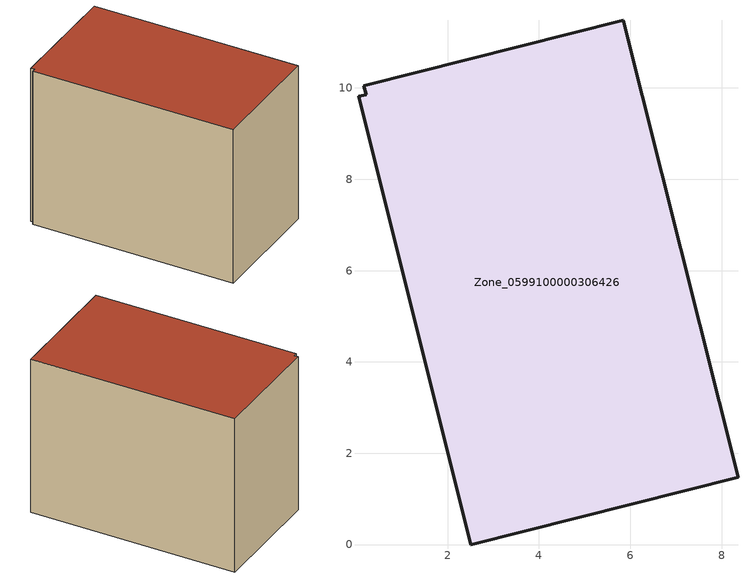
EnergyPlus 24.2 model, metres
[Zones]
Zone_0599100000306426
 floor ground (C_G): 0.17,10.05 5.85,11.48 8.36,1.47 2.51,0 0.05,9.81 0.22,9.86 z0
 wall outside (C_F): 8.36,1.47 5.85,11.48 0.17,10.05 0.22,9.86 0.05,9.81 2.51,0 8.36,1.47 z0:8.04
 roof outside (C_R): 5.85,11.48 0.17,10.05 0.22,9.86 0.05,9.81 2.51,0 8.36,1.47 z8.04
[BUILDING]
Pand.0599100000306426: North Axis=0; Terrain=City; Loads Convergence Tolerance Value=0.04; Temperature Convergence Tolerance Value=0.4; Solar Distribution=FullExterior; Maximum Number of Warmup Days=25; Minimum Number of Warmup Days=1
[Site:Location]
Rotterdam.The.Hague.AP_ZH_NLD Design_Conditions: Latitude=51.96; Longitude=4.45; Time Zone=1; Elevation=-4.5
[SITE:GROUNDTEMPERATURE:BUILDINGSURFACE]
18, 18, 18, 18, 18, 18, 18, 18, 18, 18, 18, 18
[MATERIAL] Thermal Absorptance=0.9; Solar Absorptance=0.7; Visible Absorptance=0.7
Name | Roughness | Thickness | Conductivity | Density | Specific Heat
G.TI.1965-1974 | MediumSmooth | 0.15 | 0.882353 | 540 | 1210
F.TI.1965-1974 | Rough | 0.3 | 0.697674 | 1920 | 840
R.TI.1965-1974 | MediumRough | 0.2 | 0.232558 | 1500 | 1000
[CONSTRUCTION]
C_G: G.TI.1965-1974
C_F: F.TI.1965-1974
C_R: R.TI.1965-1974
[ZONE]
Zone_0599100000306426: Type=1; Multiplier=1; Ceiling Height=Autocalculate; Volume=Autocalculate; Floor Area=autocalculate; Part of Total Floor Area=Yes
[ZONEINFILTRATION:DESIGNFLOWRATE]
Infil_Zone_0599100000306426: Zone or ZoneList or Space or SpaceList=Zone_0599100000306426; Schedule=AlwaysOn; Design Flow Rate Calculation Method=Flow/Area; Flow Rate per Floor Area=0.003; Constant Term Coefficient=1; Temperature Term Coefficient=0; Velocity Term Coefficient=0; Velocity Squared Term Coefficient=0
[HVACTEMPLATE:ZONE:IDEALLOADSAIRSYSTEM]
Zone_0599100000306426: Maximum Heating Supply Air Temperature=50; Minimum Cooling Supply Air Temperature=13; Maximum Heating Supply Air Humidity Ratio=0.0156; Minimum Cooling Supply Air Humidity Ratio=0.0077; Heating Limit=NoLimit; Cooling Limit=NoLimit; Dehumidification Control Type=ConstantSensibleHeatRatio; Cooling Sensible Heat Ratio=0.7; Dehumidification Setpoint=60; Humidification Control Type=None; Humidification Setpoint=30; Outdoor Air Method=None; Outdoor Air Flow Rate per Person=0.00944; Outdoor Air Flow Rate per Zone Floor Area=0; Outdoor Air Flow Rate per Zone=0; Demand Controlled Ventilation Type=None; Outdoor Air Economizer Type=NoEconomizer; Heat Recovery Type=None; Sensible Heat Recovery Effectiveness=0.7; Latent Heat Recovery Effectiveness=0.65
[ZONECONTROL:THERMOSTAT]
ThermostatControl_Zone_0599100000306426: Zone or ZoneList=Zone_0599100000306426; Control Type Schedule=DualSetpointControlType; Control 1=Thermostat_Zone_0599100000306426; Temperature Difference Between Cutout And Setpoint=0
[THERMOSTATSETPOINT:DUALSETPOINT]
Thermostat_Zone_0599100000306426: Heating Setpoint Temperature Schedule=HeatingSetpoint_Zone_0599100000306426; Cooling Setpoint Temperature Schedule=CoolingSetpoint_Zone_0599100000306426
[SCHEDULE:COMPACT]
HeatingSetpoint_Zone_0599100000306426: Through: 12/31, For: AllDays, Until: 24:00, 21
CoolingSetpoint_Zone_0599100000306426: Through: 12/31, For: AllDays, Until: 24:00, 24
DualSetpointControlType: Through: 12/31, For: AllDays, Until: 24:00, 4
AlwaysOn: Through: 12/31, For: AllDays, Until: 24:00, 1
